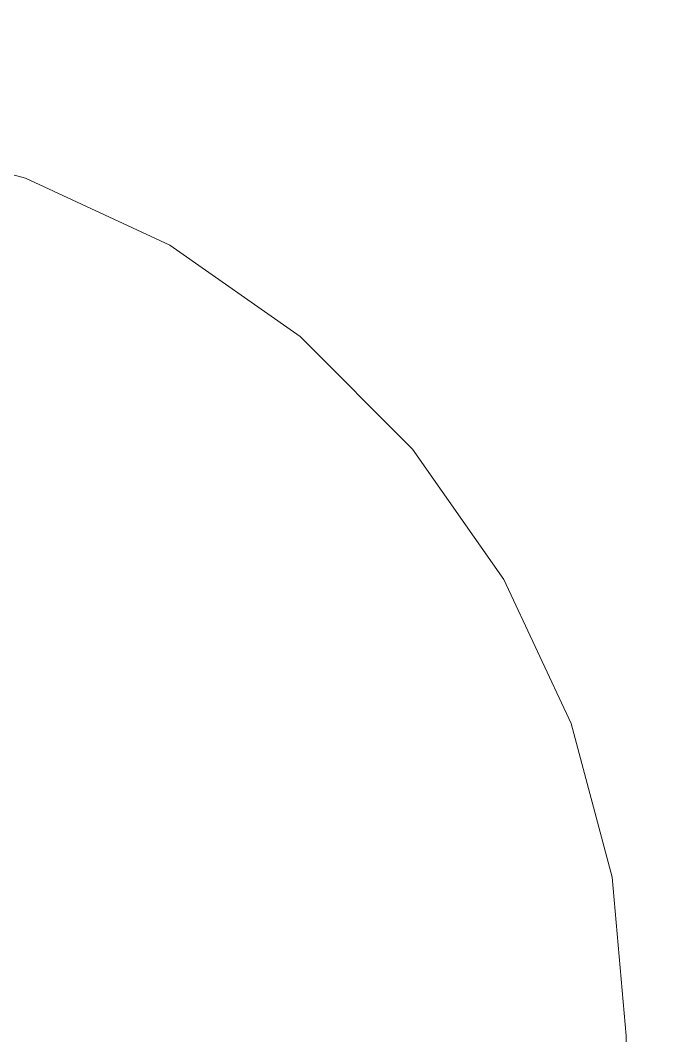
# Model space of a CAD drawing. Header units: millimetres. Extents: x 14397 to 67587, y -11631 to -8348.
# Drawn here: x 55042.06 to 55056.49, y -10483.34 to -10461.09 of the extents above; entities that cross this region are included whole.
import ezdxf

# ---------------------------------------------------------------- set-up
doc = ezdxf.new("R2010")
doc.units = ezdxf.units.MM
doc.header["$MEASUREMENT"] = 0
doc.linetypes.add('Wipeout_Contour', pattern=[1000, 0, -1000])
doc.layers.add('NewA-Ee_25_10-M_WallsInternal', color=7, linetype='Continuous')
doc.layers.add('NewA-Ee_40_20-M_GeneralFFAndEInternalMovable', color=7, linetype='Continuous')

# ---------------------------------------------------------------- blocks, each defined once
blk = doc.blocks.new('Section Elem_94_10', base_point=(69496.177, -115430.841))
at = {"color": 254, "linetype": 'Wipeout_Contour', "lineweight": 0, "ltscale": 7893286.550727231}
blk.add_wipeout([(58399.807, -8735.841), (54396.463, -8735.841), (54396.463, -11630.841), (54615.375, -11630.841), (54615.375, -11620.841), (54620.375, -11620.841), (54620.375, -10905.841), (54585.375, -10905.841), (54585.375, -10880.841), (54720.273, -10880.841), (54720.612, -10878.253), (54721.608, -10875.841), (54723.193, -10873.77), (54725.258, -10872.181), (54727.662, -10871.182), (54730.243, -10870.841), (54793.645, -10870.841), (54793.645, -10840.841), (54794.628, -10840.841), (54794.628, -10829.425), (54792.389, -10828.635), (54789.887, -10825.341), (54788.971, -10820.841), (54789.887, -10816.341), (54791.413, -10814.331), (54791.33, -10814.133), (54771.185, -10771.204), (54771.167, -10771.212), (54770.137, -10771.388), (54769.541, -10771.212), (54619.833, -10452.196), (54619.829, -10451.715), (54620.418, -10451.058), (54620.824, -10450.798), (54596.208, -10398.343), (54596.208, -10398.279), (54595.599, -10398.279), (54594.99, -10398.064), (54594.552, -10397.468), (54594.407, -10396.661), (54594.596, -10395.87), (54606.663, -10381.569), (54607.535, -10377.64), (54610.093, -10374.421), (54613.53, -10373.317), (54616.133, -10373.317), (54617.612, -10373.886), (54619.385, -10373.317), (54621.987, -10373.317), (54625.383, -10374.623), (54627.828, -10377.991), (54628.105, -10379.483), (54633.32, -10380.863), (54634.999, -10381.586), (54635.136, -10381.854), (54975.05, -10471.809), (54975.841, -10471.508), (54982.162, -10473.181), (54982.264, -10473.047), (54985.682, -10471.841), (54994.138, -10471.841), (54997.556, -10473.047), (55000.058, -10476.341), (55000.974, -10480.841), (55000.923, -10481.09), (55013.349, -10494.817), (55013.452, -10495.304), (55015.338, -10497.388), (55015.338, -10483.339), (55015.642, -10479.866), (55016.544, -10476.498), (55018.017, -10473.339), (55020.017, -10470.483), (55022.482, -10468.018), (55025.338, -10466.018), (55028.497, -10464.545), (55031.864, -10463.642), (55035.337, -10463.339), (55036.299, -10463.424), (55038.81, -10463.643), (55042.177, -10464.545), (55045.337, -10466.018), (55048.192, -10468.018), (55050.657, -10470.483), (55052.657, -10473.339), (55054.13, -10476.498), (55055.032, -10479.866), (55055.336, -10483.339), (55055.336, -10503.339), (55069.502, -10524.736), (55079.61, -10548.323), (55085.335, -10573.339), (54985.34, -10573.339), (54991.065, -10548.323), (55001.173, -10524.736), (55008.642, -10513.454), (55004.289, -10508.646), (55004.186, -10508.16), (55001.905, -10505.639), (55001.38, -10505.432), (54987.268, -10489.841), (54985.682, -10489.841), (54982.264, -10488.635), (54979.762, -10485.341), (54979.423, -10483.676), (54974.195, -10482.292), (54972.516, -10481.57), (54972.379, -10481.302), (54632.465, -10391.347), (54631.674, -10391.648), (54626.873, -10390.377), (54629.864, -10397.567), (54629.833, -10398.534), (54629.759, -10398.606), (54797.093, -10800.846), (54797.699, -10801.012), (54802.204, -10811.841), (54804.263, -10811.841), (54807.681, -10813.047), (54810.183, -10816.341), (54811.098, -10820.841), (54810.183, -10825.341), (54807.681, -10828.635), (54805.441, -10829.425), (54805.441, -10840.841), (54806.424, -10840.841), (54806.424, -10870.841), (54869.826, -10870.841), (54872.407, -10871.182), (54874.812, -10872.181), (54876.876, -10873.77), (54878.461, -10875.841), (54879.457, -10878.253), (54879.797, -10880.841), (55644.238, -10880.841), (55644.238, -10730.841), (57044.238, -10730.841), (57044.238, -9530.841), (58103.629, -9530.841), (58103.629, -11630.841), (58399.807, -11630.841)], dxfattribs=at).dxf.layer = 'NewA-Ee_25_10-M_WallsInternal'
blk = doc.blocks.new('Section Elem_105_10', base_point=(69496.177, -115430.841))
at = {"color": 254, "linetype": 'Wipeout_Contour', "lineweight": 0, "ltscale": 224168.367378}
blk.add_wipeout([(55053.776, -10479.866), (55052.294, -10479.866), (55052.556, -10483.339), (55054.061, -10483.339)], dxfattribs=at).dxf.layer = 'NewA-Ee_40_20-M_GeneralFFAndEInternalMovable'
at = {"color": 254, "linetype": 'Wipeout_Contour', "lineweight": 0, "ltscale": 224161.860336}
blk.add_wipeout([(55048.037, -10483.339), (55048.037, -10503.339), (55050.527, -10503.339), (55050.527, -10483.339)], dxfattribs=at).dxf.layer = 'NewA-Ee_40_20-M_GeneralFFAndEInternalMovable'
at = {"color": 254, "linetype": 'Wipeout_Contour', "lineweight": 0, "ltscale": 224152.668873}
blk.add_wipeout([(55047.844, -10479.866), (55048.037, -10483.339), (55050.527, -10483.339), (55050.296, -10479.866)], dxfattribs=at).dxf.layer = 'NewA-Ee_40_20-M_GeneralFFAndEInternalMovable'
at = {"color": 254, "linetype": 'Wipeout_Contour', "lineweight": 0, "ltscale": 224173.126625}
blk.add_wipeout([(55054.997, -10483.339), (55054.698, -10479.866), (55053.776, -10479.866), (55054.061, -10483.339)], dxfattribs=at).dxf.layer = 'NewA-Ee_40_20-M_GeneralFFAndEInternalMovable'
at = {"color": 254, "linetype": 'Wipeout_Contour', "lineweight": 0, "ltscale": 224142.207121}
blk.add_wipeout([(55045.161, -10483.339), (55048.037, -10483.339), (55047.844, -10479.866), (55045.012, -10479.866)], dxfattribs=at).dxf.layer = 'NewA-Ee_40_20-M_GeneralFFAndEInternalMovable'
at = {"color": 254, "linetype": 'Wipeout_Contour', "lineweight": 0, "ltscale": 224175.609653}
blk.add_wipeout([(55055.032, -10479.866), (55054.698, -10479.866), (55054.997, -10483.339), (55055.336, -10483.339)], dxfattribs=at).dxf.layer = 'NewA-Ee_40_20-M_GeneralFFAndEInternalMovable'
at = {"layer": 'NewA-Ee_40_20-M_GeneralFFAndEInternalMovable', "color": 6, "linetype": 'Continuous', "lineweight": 13}
blk.add_line((55055.336, -10483.339), (55055.336, -10503.339), dxfattribs=at)
at = {"color": 254, "linetype": 'Wipeout_Contour', "lineweight": 0, "ltscale": 224148.480663}
blk.add_wipeout([(55047.271, -10476.498), (55047.844, -10479.866), (55050.296, -10479.866), (55049.611, -10476.498)], dxfattribs=at).dxf.layer = 'NewA-Ee_40_20-M_GeneralFFAndEInternalMovable'
at = {"color": 254, "linetype": 'Wipeout_Contour', "lineweight": 0, "ltscale": 224138.338782}
blk.add_wipeout([(55045.012, -10479.866), (55047.844, -10479.866), (55047.271, -10476.498), (55044.569, -10476.498)], dxfattribs=at).dxf.layer = 'NewA-Ee_40_20-M_GeneralFFAndEInternalMovable'
at = {"color": 254, "linetype": 'Wipeout_Contour', "lineweight": 0, "ltscale": 224161.4782}
blk.add_wipeout([(55050.296, -10479.866), (55050.527, -10483.339), (55052.556, -10483.339), (55052.294, -10479.866)], dxfattribs=at).dxf.layer = 'NewA-Ee_40_20-M_GeneralFFAndEInternalMovable'
at = {"color": 254, "linetype": 'Wipeout_Contour', "lineweight": 0, "ltscale": 224133.29159}
blk.add_wipeout([(55044.569, -10476.498), (55047.271, -10476.498), (55046.336, -10473.339), (55043.845, -10473.339)], dxfattribs=at).dxf.layer = 'NewA-Ee_40_20-M_GeneralFFAndEInternalMovable'
at = {"color": 254, "linetype": 'Wipeout_Contour', "lineweight": 0, "ltscale": 224163.696497}
blk.add_wipeout([(55051.517, -10476.498), (55052.294, -10479.866), (55053.776, -10479.866), (55052.932, -10476.498)], dxfattribs=at).dxf.layer = 'NewA-Ee_40_20-M_GeneralFFAndEInternalMovable'
at = {"color": 254, "linetype": 'Wipeout_Contour', "lineweight": 0, "ltscale": 224130.41092}
blk.add_wipeout([(55045.161, -10483.339), (55045.012, -10479.866), (55041.886, -10479.866), (55041.987, -10483.339)], dxfattribs=at).dxf.layer = 'NewA-Ee_40_20-M_GeneralFFAndEInternalMovable'
at = {"color": 254, "linetype": 'Wipeout_Contour', "lineweight": 0, "ltscale": 224126.902757}
blk.add_wipeout([(55045.012, -10479.866), (55044.569, -10476.498), (55041.586, -10476.498), (55041.886, -10479.866)], dxfattribs=at).dxf.layer = 'NewA-Ee_40_20-M_GeneralFFAndEInternalMovable'
at = {"color": 254, "linetype": 'Wipeout_Contour', "lineweight": 0, "ltscale": 224157.0199}
blk.add_wipeout([(55051.517, -10476.498), (55049.611, -10476.498), (55050.296, -10479.866), (55052.294, -10479.866)], dxfattribs=at).dxf.layer = 'NewA-Ee_40_20-M_GeneralFFAndEInternalMovable'
at = {"color": 254, "linetype": 'Wipeout_Contour', "lineweight": 0, "ltscale": 224170.706209}
blk.add_wipeout([(55054.13, -10476.498), (55053.812, -10476.498), (55054.698, -10479.866), (55055.032, -10479.866)], dxfattribs=at).dxf.layer = 'NewA-Ee_40_20-M_GeneralFFAndEInternalMovable'
at = {"layer": 'NewA-Ee_40_20-M_GeneralFFAndEInternalMovable', "color": 6, "linetype": 'Continuous', "lineweight": 13}
blk.add_line((55055.032, -10479.866), (55055.336, -10483.339), dxfattribs=at)
at = {"color": 254, "linetype": 'Wipeout_Contour', "lineweight": 0, "ltscale": 224157.073107}
blk.add_wipeout([(55051.552, -10473.339), (55050.249, -10473.339), (55051.517, -10476.498), (55052.932, -10476.498)], dxfattribs=at).dxf.layer = 'NewA-Ee_40_20-M_GeneralFFAndEInternalMovable'
at = {"color": 254, "linetype": 'Wipeout_Contour', "lineweight": 0, "ltscale": 224150.812699}
blk.add_wipeout([(55048.492, -10473.339), (55049.611, -10476.498), (55051.517, -10476.498), (55050.249, -10473.339)], dxfattribs=at).dxf.layer = 'NewA-Ee_40_20-M_GeneralFFAndEInternalMovable'
at = {"color": 254, "linetype": 'Wipeout_Contour', "lineweight": 0, "ltscale": 224168.306375}
blk.add_wipeout([(55053.776, -10479.866), (55054.698, -10479.866), (55053.812, -10476.498), (55052.932, -10476.498)], dxfattribs=at).dxf.layer = 'NewA-Ee_40_20-M_GeneralFFAndEInternalMovable'
at = {"color": 254, "linetype": 'Wipeout_Contour', "lineweight": 0, "ltscale": 224142.804154}
blk.add_wipeout([(55048.492, -10473.339), (55046.336, -10473.339), (55047.271, -10476.498), (55049.611, -10476.498)], dxfattribs=at).dxf.layer = 'NewA-Ee_40_20-M_GeneralFFAndEInternalMovable'
at = {"color": 254, "linetype": 'Wipeout_Contour', "lineweight": 0, "ltscale": 224163.639677}
blk.add_wipeout([(55052.657, -10473.339), (55052.363, -10473.339), (55053.812, -10476.498), (55054.13, -10476.498)], dxfattribs=at).dxf.layer = 'NewA-Ee_40_20-M_GeneralFFAndEInternalMovable'
at = {"layer": 'NewA-Ee_40_20-M_GeneralFFAndEInternalMovable', "color": 6, "linetype": 'Continuous', "lineweight": 13}
blk.add_line((55054.13, -10476.498), (55055.032, -10479.866), dxfattribs=at)
at = {"color": 254, "linetype": 'Wipeout_Contour', "lineweight": 0, "ltscale": 224135.814132}
blk.add_wipeout([(55046.973, -10470.483), (55045.066, -10470.483), (55046.336, -10473.339), (55048.492, -10473.339)], dxfattribs=at).dxf.layer = 'NewA-Ee_40_20-M_GeneralFFAndEInternalMovable'
at = {"color": 254, "linetype": 'Wipeout_Contour', "lineweight": 0, "ltscale": 224161.393559}
blk.add_wipeout([(55051.552, -10473.339), (55052.932, -10476.498), (55053.812, -10476.498), (55052.363, -10473.339)], dxfattribs=at).dxf.layer = 'NewA-Ee_40_20-M_GeneralFFAndEInternalMovable'
at = {"color": 254, "linetype": 'Wipeout_Contour', "lineweight": 0, "ltscale": 224148.701536}
blk.add_wipeout([(55049.68, -10470.483), (55048.527, -10470.483), (55050.249, -10473.339), (55051.552, -10473.339)], dxfattribs=at).dxf.layer = 'NewA-Ee_40_20-M_GeneralFFAndEInternalMovable'
at = {"color": 254, "linetype": 'Wipeout_Contour', "lineweight": 0, "ltscale": 224143.047935}
blk.add_wipeout([(55048.492, -10473.339), (55050.249, -10473.339), (55048.527, -10470.483), (55046.973, -10470.483)], dxfattribs=at).dxf.layer = 'NewA-Ee_40_20-M_GeneralFFAndEInternalMovable'
at = {"color": 254, "linetype": 'Wipeout_Contour', "lineweight": 0, "ltscale": 224138.837494}
blk.add_wipeout([(55047.372, -10468.018), (55046.405, -10468.018), (55048.527, -10470.483), (55049.68, -10470.483)], dxfattribs=at).dxf.layer = 'NewA-Ee_40_20-M_GeneralFFAndEInternalMovable'
at = {"color": 254, "linetype": 'Wipeout_Contour', "lineweight": 0, "ltscale": 224133.962891}
blk.add_wipeout([(55045.101, -10468.018), (55046.973, -10470.483), (55048.527, -10470.483), (55046.405, -10468.018)], dxfattribs=at).dxf.layer = 'NewA-Ee_40_20-M_GeneralFFAndEInternalMovable'
at = {"color": 254, "linetype": 'Wipeout_Contour', "lineweight": 0, "ltscale": 224152.601518}
blk.add_wipeout([(55050.398, -10470.483), (55049.68, -10470.483), (55051.552, -10473.339), (55052.363, -10473.339)], dxfattribs=at).dxf.layer = 'NewA-Ee_40_20-M_GeneralFFAndEInternalMovable'
at = {"color": 254, "linetype": 'Wipeout_Contour', "lineweight": 0, "ltscale": 224127.724512}
blk.add_wipeout([(55045.066, -10470.483), (55046.973, -10470.483), (55045.101, -10468.018), (55043.501, -10468.018)], dxfattribs=at).dxf.layer = 'NewA-Ee_40_20-M_GeneralFFAndEInternalMovable'
at = {"color": 254, "linetype": 'Wipeout_Contour', "lineweight": 0, "ltscale": 224142.198499}
blk.add_wipeout([(55047.372, -10468.018), (55049.68, -10470.483), (55050.398, -10470.483), (55047.974, -10468.018)], dxfattribs=at).dxf.layer = 'NewA-Ee_40_20-M_GeneralFFAndEInternalMovable'
at = {"color": 254, "linetype": 'Wipeout_Contour', "lineweight": 0, "ltscale": 224127.781393}
blk.add_wipeout([(55046.405, -10468.018), (55047.372, -10468.018), (55044.699, -10466.018), (55043.946, -10466.018)], dxfattribs=at).dxf.layer = 'NewA-Ee_40_20-M_GeneralFFAndEInternalMovable'
at = {"color": 254, "linetype": 'Wipeout_Contour', "lineweight": 0, "ltscale": 224127.221046}
blk.add_wipeout([(55045.066, -10470.483), (55042.863, -10470.483), (55043.845, -10473.339), (55046.336, -10473.339)], dxfattribs=at).dxf.layer = 'NewA-Ee_40_20-M_GeneralFFAndEInternalMovable'
at = {"color": 254, "linetype": 'Wipeout_Contour', "lineweight": 0, "ltscale": 224154.626694}
blk.add_wipeout([(55050.398, -10470.483), (55052.363, -10473.339), (55052.657, -10473.339), (55050.657, -10470.483)], dxfattribs=at).dxf.layer = 'NewA-Ee_40_20-M_GeneralFFAndEInternalMovable'
at = {"layer": 'NewA-Ee_40_20-M_GeneralFFAndEInternalMovable', "color": 6, "linetype": 'Continuous', "lineweight": 13}
blk.add_line((55052.657, -10473.339), (55054.13, -10476.498), dxfattribs=at)
at = {"color": 254, "linetype": 'Wipeout_Contour', "lineweight": 0, "ltscale": 224123.83458}
blk.add_wipeout([(55043.946, -10466.018), (55042.932, -10466.018), (55045.101, -10468.018), (55046.405, -10468.018)], dxfattribs=at).dxf.layer = 'NewA-Ee_40_20-M_GeneralFFAndEInternalMovable'
at = {"color": 254, "linetype": 'Wipeout_Contour', "lineweight": 0, "ltscale": 224143.941335}
blk.add_wipeout([(55048.192, -10468.018), (55047.974, -10468.018), (55050.398, -10470.483), (55050.657, -10470.483)], dxfattribs=at).dxf.layer = 'NewA-Ee_40_20-M_GeneralFFAndEInternalMovable'
at = {"color": 254, "linetype": 'Wipeout_Contour', "lineweight": 0, "ltscale": 224122.564685}
blk.add_wipeout([(55044.569, -10476.498), (55043.845, -10473.339), (55041.096, -10473.339), (55041.586, -10476.498)], dxfattribs=at).dxf.layer = 'NewA-Ee_40_20-M_GeneralFFAndEInternalMovable'
at = {"layer": 'NewA-Ee_40_20-M_GeneralFFAndEInternalMovable', "color": 6, "linetype": 'Continuous', "lineweight": 13}
blk.add_line((55050.657, -10470.483), (55052.657, -10473.339), dxfattribs=at)
at = {"color": 254, "linetype": 'Wipeout_Contour', "lineweight": 0, "ltscale": 224130.500933}
blk.add_wipeout([(55047.372, -10468.018), (55047.974, -10468.018), (55045.167, -10466.018), (55044.699, -10466.018)], dxfattribs=at).dxf.layer = 'NewA-Ee_40_20-M_GeneralFFAndEInternalMovable'
at = {"color": 254, "linetype": 'Wipeout_Contour', "lineweight": 0, "ltscale": 224117.530716}
blk.add_wipeout([(55041.096, -10473.339), (55043.845, -10473.339), (55042.863, -10470.483), (55040.431, -10470.483)], dxfattribs=at).dxf.layer = 'NewA-Ee_40_20-M_GeneralFFAndEInternalMovable'
at = {"color": 254, "linetype": 'Wipeout_Contour', "lineweight": 0, "ltscale": 224131.908284}
blk.add_wipeout([(55045.337, -10466.018), (55045.167, -10466.018), (55047.974, -10468.018), (55048.192, -10468.018)], dxfattribs=at).dxf.layer = 'NewA-Ee_40_20-M_GeneralFFAndEInternalMovable'
at = {"layer": 'NewA-Ee_40_20-M_GeneralFFAndEInternalMovable', "color": 6, "linetype": 'Continuous', "lineweight": 13}
blk.add_line((55048.192, -10468.018), (55050.657, -10470.483), dxfattribs=at)
at = {"color": 254, "linetype": 'Wipeout_Contour', "lineweight": 0, "ltscale": 224120.313337}
blk.add_wipeout([(55041.652, -10468.018), (55042.863, -10470.483), (55045.066, -10470.483), (55043.501, -10468.018)], dxfattribs=at).dxf.layer = 'NewA-Ee_40_20-M_GeneralFFAndEInternalMovable'
at = {"color": 254, "linetype": 'Wipeout_Contour', "lineweight": 0, "ltscale": 224111.955996}
blk.add_wipeout([(55039.612, -10468.018), (55040.431, -10470.483), (55042.863, -10470.483), (55041.652, -10468.018)], dxfattribs=at).dxf.layer = 'NewA-Ee_40_20-M_GeneralFFAndEInternalMovable'
at = {"color": 254, "linetype": 'Wipeout_Contour', "lineweight": 0, "ltscale": 224112.780097}
blk.add_wipeout([(55041.652, -10468.018), (55043.501, -10468.018), (55041.687, -10466.018), (55040.249, -10466.018)], dxfattribs=at).dxf.layer = 'NewA-Ee_40_20-M_GeneralFFAndEInternalMovable'
at = {"color": 254, "linetype": 'Wipeout_Contour', "lineweight": 0, "ltscale": 224118.782332}
blk.add_wipeout([(55041.687, -10466.018), (55043.501, -10468.018), (55045.101, -10468.018), (55042.932, -10466.018)], dxfattribs=at).dxf.layer = 'NewA-Ee_40_20-M_GeneralFFAndEInternalMovable'
at = {"color": 254, "linetype": 'Wipeout_Contour', "lineweight": 0, "ltscale": 224117.864415}
blk.add_wipeout([(55041.741, -10464.545), (55044.699, -10466.018), (55045.167, -10466.018), (55042.061, -10464.545)], dxfattribs=at).dxf.layer = 'NewA-Ee_40_20-M_GeneralFFAndEInternalMovable'
at = {"color": 254, "linetype": 'Wipeout_Contour', "lineweight": 0, "ltscale": 224115.869608}
blk.add_wipeout([(55043.946, -10466.018), (55044.699, -10466.018), (55041.741, -10464.545), (55041.226, -10464.545)], dxfattribs=at).dxf.layer = 'NewA-Ee_40_20-M_GeneralFFAndEInternalMovable'
at = {"color": 254, "linetype": 'Wipeout_Contour', "lineweight": 0, "ltscale": 224112.971518}
blk.add_wipeout([(55042.932, -10466.018), (55043.946, -10466.018), (55041.226, -10464.545), (55040.532, -10464.545)], dxfattribs=at).dxf.layer = 'NewA-Ee_40_20-M_GeneralFFAndEInternalMovable'
at = {"color": 254, "linetype": 'Wipeout_Contour', "lineweight": 0, "ltscale": 224109.260572}
blk.add_wipeout([(55039.681, -10464.545), (55041.687, -10466.018), (55042.932, -10466.018), (55040.532, -10464.545)], dxfattribs=at).dxf.layer = 'NewA-Ee_40_20-M_GeneralFFAndEInternalMovable'
at = {"color": 254, "linetype": 'Wipeout_Contour', "lineweight": 0, "ltscale": 224118.892985}
blk.add_wipeout([(55042.061, -10464.545), (55045.167, -10466.018), (55045.337, -10466.018), (55042.177, -10464.545)], dxfattribs=at).dxf.layer = 'NewA-Ee_40_20-M_GeneralFFAndEInternalMovable'
at = {"layer": 'NewA-Ee_40_20-M_GeneralFFAndEInternalMovable', "color": 6, "linetype": 'Continuous', "lineweight": 13}
blk.add_line((55045.337, -10466.018), (55048.192, -10468.018), dxfattribs=at)
at = {"color": 254, "linetype": 'Wipeout_Contour', "lineweight": 0, "ltscale": 224104.673009}
blk.add_wipeout([(55038.588, -10463.643), (55041.741, -10464.545), (55042.061, -10464.545), (55038.751, -10463.643)], dxfattribs=at).dxf.layer = 'NewA-Ee_40_20-M_GeneralFFAndEInternalMovable'
at = {"color": 254, "linetype": 'Wipeout_Contour', "lineweight": 0, "ltscale": 224105.290832}
blk.add_wipeout([(55042.061, -10464.545), (55042.177, -10464.545), (55038.81, -10463.643), (55038.751, -10463.643)], dxfattribs=at).dxf.layer = 'NewA-Ee_40_20-M_GeneralFFAndEInternalMovable'
at = {"layer": 'NewA-Ee_40_20-M_GeneralFFAndEInternalMovable', "color": 6, "linetype": 'Continuous', "lineweight": 13}
for p, q in [((55038.81, -10463.643), (55042.177, -10464.545)), ((55042.177, -10464.545), (55045.337, -10466.018))]:
    blk.add_line(p, q, dxfattribs=at)

msp = doc.modelspace()

# ---------------------------------------------------------------- block references
at = {"layer": 'NewA-Ee_25_10-M_WallsInternal', "lineweight": 0}
msp.add_blockref('Section Elem_94_10', (69496.177, -115430.841), dxfattribs=at)

# ---------------------------------------------------------------- next in the draw order: block references
at = {"layer": 'NewA-Ee_40_20-M_GeneralFFAndEInternalMovable', "lineweight": 0}
msp.add_blockref('Section Elem_105_10', (69496.177, -115430.841), dxfattribs=at)

doc.saveas('drawing.dxf')
